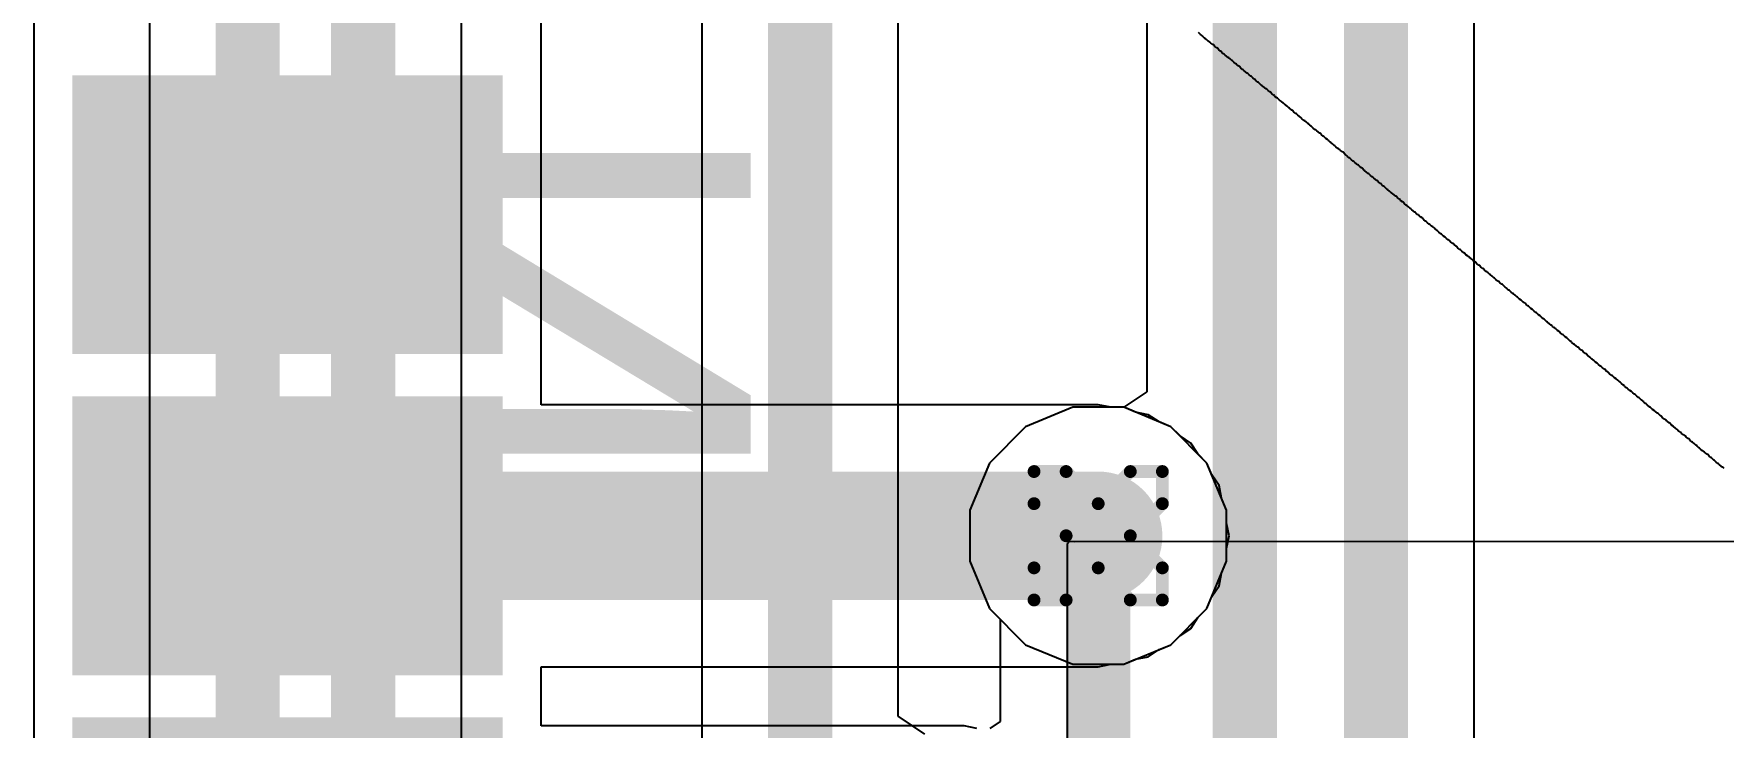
# Model space of a CAD drawing. Header units: inches. Extents: x -13 to 366, y -4 to 120.
# Drawn here: x 12.22 to 18.91, y 31.77 to 34.51 of the extents above; entities that cross this region are included whole.
import ezdxf

# ---------------------------------------------------------------- set-up
doc = ezdxf.new("R2010")
doc.units = ezdxf.units.IN
for name, color, linetype in [('Bottom Layer', 5, 'Continuous'), ('Bottom Overlay', 54, 'Continuous'), ('Drill Drawing', 1, 'Continuous'), ('GND', 16, 'Continuous'), ('POWER', 76, 'Continuous'), ('Top Layer', 1, 'Continuous'), ('Top Paste', 8, 'Continuous'), ('Top Solder', 216, 'Continuous'), ('Via Holes', 16, 'Continuous')]:
    doc.layers.add(name, color=color, linetype=linetype)
doc.styles.add('Arial', font='', dxfattribs={"height": 0.2})
doc.styles.get('Arial').set_extended_font_data('Arial')

# ---------------------------------------------------------------- blocks, each defined once
blk = doc.blocks.new('41_SMD_M______12')
at = {"layer": 'Top Layer'}
for points in [[(-6.16, -9.63), (-6.16, -8.13), (-5.26, -8.13), (-5.26, -9.63)], [(-4.89, -9.63), (-4.89, -8.13), (-3.99, -8.13), (-3.99, -9.63)]]:
    blk.add_hatch(color=1, dxfattribs=at).paths.add_polyline_path(points)
at = {"layer": 'Top Paste'}
for points in [[(-6.16, -9.63), (-6.16, -8.13), (-5.26, -8.13), (-5.26, -9.63)], [(-4.89, -9.63), (-4.89, -8.13), (-3.99, -8.13), (-3.99, -9.63)]]:
    blk.add_hatch(color=8, dxfattribs=at).paths.add_polyline_path(points)
at = {"layer": 'Top Solder'}
for points in [[(-6.2616, -9.7316), (-6.2616, -8.0284), (-5.1584, -8.0284), (-5.1584, -9.7316)], [(-4.9916, -9.7316), (-4.9916, -8.0284), (-3.8884, -8.0284), (-3.8884, -9.7316)], [(-3.7216, -9.7316), (-3.7216, -8.0284), (-2.6184, -8.0284), (-2.6184, -9.7316)]]:
    blk.add_hatch(color=216, dxfattribs=at).paths.add_polyline_path(points)

msp = doc.modelspace()

# ---------------------------------------------------------------- hatches: boundary and pattern name
at = {"layer": 'Bottom Layer'}
h = msp.add_hatch(color=5, dxfattribs=at)
edge = h.paths.add_edge_path()
edge.add_arc((16.4376, 32.527), 0.254, 0, 360)
at = {"layer": 'GND'}
h = msp.add_hatch(color=16, dxfattribs=at)
edge = h.paths.add_edge_path()
edge.add_arc((16.4376, 32.527), 0.254, 0, 360)
at = {"layer": 'POWER'}
h = msp.add_hatch(color=76, dxfattribs=at)
edge = h.paths.add_edge_path()
edge.add_arc((16.4376, 32.527), 0.254, 0, 360)
at = {"layer": 'Top Layer'}
h = msp.add_hatch(color=1, dxfattribs=at)
edge = h.paths.add_edge_path()
edge.add_arc((16.4376, 32.527), 0.254, 0, 360)
at = {"layer": 'Via Holes'}
h = msp.add_hatch(color=7, dxfattribs=at)
edge = h.paths.add_edge_path()
edge.add_arc((16.4376, 32.527), 0.127, 0, 360)

# ---------------------------------------------------------------- linework, layer by layer
at = {"layer": 'Bottom Layer'}
for p, q in [((12.6824, 36.5295), (12.6824, 26.4533)), ((13.9166, 21.609), (13.9166, 36.0573)), ((14.869, 36.0046), (14.869, 27.7034)), ((15.6459, 31.8129), (15.6459, 35.8437)), ((16.6295, 35.2872), (16.6295, 33.0958)), ((17.9254, 28.1712), (17.9254, 35.0921)), ((16.6295, 33.0958), (16.5386, 33.035)), ((16.3365, 33.035), (16.1498, 32.9577)), ((16.5386, 33.035), (16.3365, 33.035)), ((16.1498, 32.9577), (16.0069, 32.8148)), ((16.0069, 32.8148), (15.9296, 32.628)), ((15.9296, 32.628), (15.9296, 32.426)), ((15.9296, 32.426), (16.0069, 32.2392)), ((16.0069, 32.2392), (16.0491, 32.197)), ((16.0491, 32.197), (16.0491, 31.7923)), ((15.7515, 31.7424), (15.6459, 31.8129)), ((16.0491, 31.7923), (16.0083, 31.765))]:
    msp.add_line(p, q, dxfattribs=at)
for points in [[(13.0709, 21.8298, 0.254, 0.254, 0), (13.0709, 36.5295, 0.254, 0.254, 0)], [(13.5281, 21.609, 0.254, 0.254, 0), (13.5281, 36.2182, 0.254, 0.254, 0)], [(15.2575, 27.7034, 0.254, 0.254, 0), (15.2575, 36.0046, 0.254, 0.254, 0)], [(17.018, 27.8826, 0.254, 0.254, 0), (17.018, 35.6171, 0.254, 0.254, 0)], [(17.5369, 28.0103, 0.254, 0.254, 0), (17.5369, 35.253, 0.254, 0.254, 0)], [(16.4376, 27.8165, 0.254, 0.254, 0), (16.4376, 32.527, 0.254, 0.254, 0)]]:
    msp.add_lwpolyline(points, format="xyseb", dxfattribs=at)
msp.add_lwpolyline([(16.3741, 32.527, 0.127, 0.127, 1), (16.5011, 32.527, 0.127, 0.127, 1)], format="xyseb", close=True, dxfattribs=at)
at = {"layer": 'Bottom Overlay'}
for p, q in [((16.8425, 34.509), (16.834, 34.5175)), ((16.8502, 34.5038), (16.8425, 34.509)), ((16.8515, 34.5012), (16.8502, 34.5038)), ((16.8587, 34.4954), (16.8515, 34.5012)), ((16.8613, 34.4941), (16.8587, 34.4954)), ((16.8658, 34.4895), (16.8613, 34.4941)), ((16.873, 34.4837), (16.8658, 34.4895)), ((16.8756, 34.4824), (16.873, 34.4837)), ((16.8782, 34.4798), (16.8756, 34.4824)), ((16.8808, 34.4785), (16.8782, 34.4798)), ((16.884, 34.4753), (16.8808, 34.4785)), ((16.8911, 34.4694), (16.884, 34.4753)), ((16.8937, 34.4681), (16.8911, 34.4694)), ((16.8996, 34.4623), (16.8937, 34.4681)), ((16.9067, 34.4564), (16.8996, 34.4623)), ((16.9093, 34.4551), (16.9067, 34.4564)), ((16.9152, 34.4493), (16.9093, 34.4551)), ((16.9223, 34.4434), (16.9152, 34.4493)), ((16.9249, 34.4422), (16.9223, 34.4434)), ((16.9268, 34.4389), (16.9249, 34.4422)), ((16.934, 34.4331), (16.9268, 34.4389)), ((16.9366, 34.4318), (16.934, 34.4331)), ((16.9405, 34.4279), (16.9366, 34.4318)), ((16.9522, 34.4188), (16.9405, 34.4279)), ((16.9548, 34.4175), (16.9522, 34.4188)), ((16.9593, 34.4129), (16.9548, 34.4175)), ((16.9664, 34.4071), (16.9593, 34.4129)), ((16.969, 34.4058), (16.9664, 34.4071)), ((16.9749, 34.4), (16.969, 34.4058)), ((16.982, 34.3941), (16.9749, 34.4)), ((16.9846, 34.3928), (16.982, 34.3941)), ((16.9879, 34.3896), (16.9846, 34.3928)), ((16.9892, 34.387), (16.9879, 34.3896)), ((16.9937, 34.3837), (16.9892, 34.387)), ((16.9963, 34.3824), (16.9937, 34.3837)), ((17.0021, 34.3766), (16.9963, 34.3824)), ((17.0093, 34.3707), (17.0021, 34.3766)), ((17.0119, 34.3694), (17.0093, 34.3707)), ((17.0158, 34.3655), (17.0119, 34.3694)), ((17.0275, 34.3565), (17.0158, 34.3655)), ((17.0301, 34.3552), (17.0275, 34.3565)), ((17.0346, 34.3506), (17.0301, 34.3552)), ((17.0417, 34.3448), (17.0346, 34.3506)), ((17.0443, 34.3435), (17.0417, 34.3448)), ((17.0502, 34.3376), (17.0443, 34.3435)), ((17.0573, 34.3318), (17.0502, 34.3376)), ((17.0599, 34.3305), (17.0573, 34.3318)), ((17.0619, 34.3285), (17.0599, 34.3305)), ((17.0632, 34.326), (17.0619, 34.3285)), ((17.069, 34.3214), (17.0632, 34.326)), ((17.0716, 34.3201), (17.069, 34.3214)), ((17.0774, 34.3143), (17.0716, 34.3201)), ((17.0846, 34.3084), (17.0774, 34.3143)), ((17.0872, 34.3071), (17.0846, 34.3084)), ((17.0911, 34.3032), (17.0872, 34.3071)), ((17.1028, 34.2941), (17.0911, 34.3032)), ((17.1054, 34.2928), (17.1028, 34.2941)), ((17.1099, 34.2883), (17.1054, 34.2928)), ((17.117, 34.2825), (17.1099, 34.2883)), ((17.1196, 34.2812), (17.117, 34.2825)), ((17.1255, 34.2753), (17.1196, 34.2812)), ((17.1326, 34.2695), (17.1255, 34.2753)), ((17.1352, 34.2682), (17.1326, 34.2695)), ((17.1372, 34.2662), (17.1352, 34.2682)), ((17.1385, 34.2636), (17.1372, 34.2662)), ((17.1443, 34.2591), (17.1385, 34.2636)), ((17.1469, 34.2578), (17.1443, 34.2591)), ((17.1553, 34.2493), (17.1469, 34.2578)), ((17.1631, 34.2442), (17.1553, 34.2493)), ((17.1709, 34.2377), (17.1631, 34.2442)), ((17.1781, 34.2318), (17.1709, 34.2377)), ((17.1807, 34.2305), (17.1781, 34.2318)), ((17.1852, 34.226), (17.1807, 34.2305)), ((17.1924, 34.2201), (17.1852, 34.226)), ((17.1949, 34.2188), (17.1924, 34.2201)), ((17.204, 34.2098), (17.1949, 34.2188)), ((17.2066, 34.2085), (17.204, 34.2098)), ((17.2125, 34.2026), (17.2066, 34.2085)), ((17.2196, 34.1968), (17.2125, 34.2026)), ((17.2222, 34.1955), (17.2196, 34.1968)), ((17.2274, 34.1903), (17.2222, 34.1955)), ((17.2391, 34.1812), (17.2274, 34.1903)), ((17.2436, 34.1779), (17.2391, 34.1812)), ((17.2449, 34.1753), (17.2436, 34.1779)), ((17.2534, 34.1695), (17.2449, 34.1753)), ((17.256, 34.1682), (17.2534, 34.1695)), ((17.2605, 34.1637), (17.256, 34.1682)), ((17.2677, 34.1578), (17.2605, 34.1637)), ((17.2702, 34.1565), (17.2677, 34.1578)), ((17.2748, 34.152), (17.2702, 34.1565)), ((17.2761, 34.1494), (17.2748, 34.152)), ((17.2793, 34.1474), (17.2761, 34.1494)), ((17.2819, 34.1461), (17.2793, 34.1474)), ((17.2891, 34.139), (17.2819, 34.1461)), ((17.2962, 34.1331), (17.2891, 34.139)), ((17.2988, 34.1319), (17.2962, 34.1331)), ((17.3027, 34.128), (17.2988, 34.1319)), ((17.3144, 34.1189), (17.3027, 34.128)), ((17.317, 34.1176), (17.3144, 34.1189)), ((17.3215, 34.113), (17.317, 34.1176)), ((17.3287, 34.1072), (17.3215, 34.113)), ((17.3313, 34.1059), (17.3287, 34.1072)), ((17.3391, 34.0981), (17.3313, 34.1059)), ((17.3456, 34.0942), (17.3391, 34.0981)), ((17.3488, 34.091), (17.3456, 34.0942)), ((17.3501, 34.0884), (17.3488, 34.091)), ((17.3559, 34.0838), (17.3501, 34.0884)), ((17.3585, 34.0825), (17.3559, 34.0838)), ((17.3644, 34.0767), (17.3585, 34.0825)), ((17.3715, 34.0708), (17.3644, 34.0767)), ((17.3741, 34.0695), (17.3715, 34.0708)), ((17.3787, 34.065), (17.3741, 34.0695)), ((17.3858, 34.0591), (17.3787, 34.065)), ((17.3884, 34.0578), (17.3858, 34.0591)), ((17.391, 34.0553), (17.3884, 34.0578)), ((17.3936, 34.054), (17.391, 34.0553)), ((17.3968, 34.0507), (17.3936, 34.054)), ((17.404, 34.0449), (17.3968, 34.0507)), ((17.4066, 34.0436), (17.404, 34.0449)), ((17.415, 34.0351), (17.4066, 34.0436)), ((17.4228, 34.0299), (17.415, 34.0351)), ((17.4241, 34.0273), (17.4228, 34.0299)), ((17.4312, 34.0215), (17.4241, 34.0273)), ((17.4338, 34.0202), (17.4312, 34.0215)), ((17.4397, 34.0144), (17.4338, 34.0202)), ((17.4468, 34.0085), (17.4397, 34.0144)), ((17.4494, 34.0072), (17.4468, 34.0085)), ((17.4533, 34.0033), (17.4494, 34.0072)), ((17.465, 33.9942), (17.4533, 34.0033)), ((17.4676, 33.9929), (17.465, 33.9942)), ((17.4721, 33.9884), (17.4676, 33.9929)), ((17.4793, 33.9825), (17.4721, 33.9884)), ((17.4819, 33.9812), (17.4793, 33.9825)), ((17.491, 33.9722), (17.4819, 33.9812)), ((17.4936, 33.9709), (17.491, 33.9722)), ((17.4994, 33.965), (17.4936, 33.9709)), ((17.5065, 33.9592), (17.4994, 33.965)), ((17.5091, 33.9579), (17.5065, 33.9592)), ((17.515, 33.952), (17.5091, 33.9579)), ((17.5221, 33.9462), (17.515, 33.952)), ((17.5247, 33.9449), (17.5221, 33.9462)), ((17.5286, 33.941), (17.5247, 33.9449)), ((17.5403, 33.9319), (17.5286, 33.941)), ((17.5429, 33.9306), (17.5403, 33.9319)), ((17.5474, 33.9261), (17.5429, 33.9306)), ((17.5546, 33.9202), (17.5474, 33.9261)), ((17.5572, 33.9189), (17.5546, 33.9202)), ((17.5604, 33.9157), (17.5572, 33.9189)), ((17.5617, 33.9131), (17.5604, 33.9157)), ((17.5663, 33.9098), (17.5617, 33.9131)), ((17.5689, 33.9085), (17.5663, 33.9098)), ((17.5747, 33.9027), (17.5689, 33.9085)), ((17.5818, 33.8969), (17.5747, 33.9027)), ((17.5844, 33.8956), (17.5818, 33.8969)), ((17.5903, 33.8897), (17.5844, 33.8956)), ((17.5974, 33.8839), (17.5903, 33.8897)), ((17.6, 33.8826), (17.5974, 33.8839)), ((17.6039, 33.8787), (17.6, 33.8826)), ((17.6156, 33.8696), (17.6039, 33.8787)), ((17.6182, 33.8683), (17.6156, 33.8696)), ((17.6227, 33.8637), (17.6182, 33.8683)), ((17.6299, 33.8579), (17.6227, 33.8637)), ((17.6325, 33.8566), (17.6299, 33.8579)), ((17.6344, 33.8547), (17.6325, 33.8566)), ((17.6357, 33.8521), (17.6344, 33.8547)), ((17.6416, 33.8475), (17.6357, 33.8521)), ((17.6442, 33.8462), (17.6416, 33.8475)), ((17.65, 33.8404), (17.6442, 33.8462)), ((17.6572, 33.8345), (17.65, 33.8404)), ((17.6597, 33.8332), (17.6572, 33.8345)), ((17.6656, 33.8274), (17.6597, 33.8332)), ((17.6727, 33.8216), (17.6656, 33.8274)), ((17.6753, 33.8203), (17.6727, 33.8216)), ((17.6792, 33.8164), (17.6753, 33.8203)), ((17.6909, 33.8073), (17.6792, 33.8164)), ((17.6935, 33.806), (17.6909, 33.8073)), ((17.6967, 33.8027), (17.6935, 33.806)), ((17.698, 33.8001), (17.6967, 33.8027)), ((17.7013, 33.7982), (17.698, 33.8001)), ((17.7039, 33.7969), (17.7013, 33.7982)), ((17.7065, 33.7943), (17.7039, 33.7969)), ((17.7091, 33.793), (17.7065, 33.7943)), ((17.7097, 33.791), (17.7091, 33.793)), ((17.713, 33.7878), (17.7097, 33.791)), ((17.7195, 33.7839), (17.713, 33.7878)), ((17.7266, 33.7768), (17.7195, 33.7839)), ((17.7337, 33.7709), (17.7266, 33.7768)), ((17.7363, 33.7696), (17.7337, 33.7709)), ((17.7409, 33.7651), (17.7363, 33.7696)), ((17.748, 33.7592), (17.7409, 33.7651)), ((17.7506, 33.7579), (17.748, 33.7592)), ((17.7571, 33.7514), (17.7506, 33.7579)), ((17.7597, 33.7501), (17.7571, 33.7514)), ((17.7617, 33.7482), (17.7597, 33.7501)), ((17.7695, 33.743), (17.7617, 33.7482)), ((17.7727, 33.7385), (17.7695, 33.743)), ((17.7753, 33.7372), (17.7727, 33.7385)), ((17.7779, 33.7346), (17.7753, 33.7372)), ((17.7805, 33.7333), (17.7779, 33.7346)), ((17.7863, 33.7274), (17.7805, 33.7333)), ((17.7935, 33.7216), (17.7863, 33.7274)), ((17.7961, 33.7203), (17.7935, 33.7216)), ((17.8039, 33.7125), (17.7961, 33.7203)), ((17.8104, 33.7086), (17.8039, 33.7125)), ((17.8162, 33.7028), (17.8104, 33.7086)), ((17.8233, 33.6969), (17.8162, 33.7028)), ((17.8259, 33.6956), (17.8233, 33.6969)), ((17.8285, 33.693), (17.8259, 33.6956)), ((17.8311, 33.6917), (17.8285, 33.693)), ((17.8318, 33.6898), (17.8311, 33.6917)), ((17.8415, 33.6826), (17.8318, 33.6898)), ((17.8441, 33.6813), (17.8415, 33.6826)), ((17.848, 33.6761), (17.8441, 33.6813)), ((17.8506, 33.6748), (17.848, 33.6761)), ((17.8532, 33.6722), (17.8506, 33.6748)), ((17.8558, 33.6709), (17.8532, 33.6722)), ((17.8616, 33.6651), (17.8558, 33.6709)), ((17.8688, 33.6593), (17.8616, 33.6651)), ((17.8714, 33.658), (17.8688, 33.6593)), ((17.8772, 33.6521), (17.8714, 33.658)), ((17.8844, 33.6463), (17.8772, 33.6521)), ((17.887, 33.645), (17.8844, 33.6463)), ((17.8934, 33.6385), (17.887, 33.645)), ((17.8999, 33.6346), (17.8934, 33.6385)), ((17.9025, 33.632), (17.8999, 33.6346)), ((17.9051, 33.6307), (17.9025, 33.632)), ((17.9071, 33.6288), (17.9051, 33.6307)), ((17.9084, 33.6262), (17.9071, 33.6288)), ((17.9103, 33.6255), (17.9084, 33.6262)), ((17.9123, 33.6236), (17.9103, 33.6255)), ((17.9201, 33.6184), (17.9123, 33.6236)), ((17.9214, 33.6158), (17.9201, 33.6184)), ((17.9285, 33.6099), (17.9214, 33.6158)), ((17.9311, 33.6086), (17.9285, 33.6099)), ((17.9369, 33.6028), (17.9311, 33.6086)), ((17.9441, 33.5969), (17.9369, 33.6028)), ((17.9467, 33.5956), (17.9441, 33.5969)), ((17.9525, 33.5898), (17.9467, 33.5956)), ((17.9597, 33.584), (17.9525, 33.5898)), ((17.9623, 33.5827), (17.9597, 33.584)), ((17.9668, 33.5781), (17.9623, 33.5827)), ((17.9739, 33.5723), (17.9668, 33.5781)), ((17.9765, 33.571), (17.9739, 33.5723)), ((17.9791, 33.5684), (17.9765, 33.571)), ((17.9817, 33.5671), (17.9791, 33.5684)), ((17.9824, 33.5651), (17.9817, 33.5671)), ((17.9882, 33.5606), (17.9824, 33.5651)), ((17.9908, 33.5593), (17.9882, 33.5606)), ((17.9967, 33.5535), (17.9908, 33.5593)), ((18.0038, 33.5476), (17.9967, 33.5535)), ((18.0064, 33.5463), (18.0038, 33.5476)), ((18.0122, 33.5405), (18.0064, 33.5463)), ((18.0194, 33.5346), (18.0122, 33.5405)), ((18.022, 33.5333), (18.0194, 33.5346)), ((18.0278, 33.5275), (18.022, 33.5333)), ((18.035, 33.5216), (18.0278, 33.5275)), ((18.0376, 33.5203), (18.035, 33.5216)), ((18.044, 33.5139), (18.0376, 33.5203)), ((18.0486, 33.5106), (18.044, 33.5139)), ((18.0564, 33.5054), (18.0486, 33.5106)), ((18.0577, 33.5028), (18.0564, 33.5054)), ((18.0635, 33.4983), (18.0577, 33.5028)), ((18.0661, 33.497), (18.0635, 33.4983)), ((18.072, 33.4911), (18.0661, 33.497)), ((18.0791, 33.4853), (18.072, 33.4911)), ((18.0817, 33.484), (18.0791, 33.4853)), ((18.0875, 33.4781), (18.0817, 33.484)), ((18.0947, 33.4723), (18.0875, 33.4781)), ((18.0973, 33.471), (18.0947, 33.4723)), ((18.1051, 33.4632), (18.0973, 33.471)), ((18.1116, 33.4593), (18.1051, 33.4632)), ((18.1194, 33.4515), (18.1116, 33.4593)), ((18.1219, 33.4502), (18.1194, 33.4515)), ((18.1245, 33.4476), (18.1219, 33.4502)), ((18.1271, 33.4463), (18.1245, 33.4476)), ((18.1317, 33.4418), (18.1271, 33.4463)), ((18.1388, 33.436), (18.1317, 33.4418)), ((18.1414, 33.4347), (18.1388, 33.436)), ((18.1505, 33.4256), (18.1414, 33.4347)), ((18.157, 33.4217), (18.1505, 33.4256)), ((18.1628, 33.4158), (18.157, 33.4217)), ((18.17, 33.41), (18.1628, 33.4158)), ((18.1726, 33.4087), (18.17, 33.41)), ((18.1804, 33.4009), (18.1726, 33.4087)), ((18.1869, 33.397), (18.1804, 33.4009)), ((18.1927, 33.3912), (18.1869, 33.397)), ((18.1998, 33.3853), (18.1927, 33.3912)), ((18.2024, 33.384), (18.1998, 33.3853)), ((18.207, 33.3795), (18.2024, 33.384)), ((18.2141, 33.3736), (18.207, 33.3795)), ((18.2167, 33.3723), (18.2141, 33.3736)), ((18.2239, 33.3652), (18.2167, 33.3723)), ((18.231, 33.3594), (18.2239, 33.3652)), ((18.2336, 33.3581), (18.231, 33.3594)), ((18.2356, 33.3561), (18.2336, 33.3581)), ((18.2368, 33.3535), (18.2356, 33.3561)), ((18.2414, 33.3503), (18.2368, 33.3535)), ((18.244, 33.349), (18.2414, 33.3503)), ((18.2466, 33.3464), (18.244, 33.349)), ((18.2492, 33.3451), (18.2466, 33.3464)), ((18.2557, 33.3386), (18.2492, 33.3451)), ((18.2622, 33.3347), (18.2557, 33.3386)), ((18.268, 33.3288), (18.2622, 33.3347)), ((18.2752, 33.323), (18.268, 33.3288)), ((18.2777, 33.3217), (18.2752, 33.323)), ((18.2855, 33.3139), (18.2777, 33.3217)), ((18.292, 33.31), (18.2855, 33.3139)), ((18.2992, 33.3029), (18.292, 33.31)), ((18.3063, 33.297), (18.2992, 33.3029)), ((18.3089, 33.2957), (18.3063, 33.297)), ((18.3109, 33.2938), (18.3089, 33.2957)), ((18.3122, 33.2912), (18.3109, 33.2938)), ((18.3206, 33.2853), (18.3122, 33.2912)), ((18.3232, 33.284), (18.3206, 33.2853)), ((18.329, 33.2782), (18.3232, 33.284)), ((18.3362, 33.2724), (18.329, 33.2782)), ((18.3388, 33.2711), (18.3362, 33.2724)), ((18.3433, 33.2665), (18.3388, 33.2711)), ((18.3505, 33.2607), (18.3433, 33.2665)), ((18.353, 33.2594), (18.3505, 33.2607)), ((18.3589, 33.2535), (18.353, 33.2594)), ((18.366, 33.2477), (18.3589, 33.2535)), ((18.3686, 33.2464), (18.366, 33.2477)), ((18.3777, 33.2373), (18.3686, 33.2464)), ((18.3803, 33.236), (18.3777, 33.2373)), ((18.3829, 33.2334), (18.3803, 33.236)), ((18.3855, 33.2321), (18.3829, 33.2334)), ((18.3862, 33.2302), (18.3855, 33.2321)), ((18.392, 33.2256), (18.3862, 33.2302)), ((18.3946, 33.2243), (18.392, 33.2256)), ((18.3972, 33.2217), (18.3946, 33.2243)), ((18.3998, 33.2204), (18.3972, 33.2217)), ((18.4063, 33.2139), (18.3998, 33.2204)), ((18.4128, 33.21), (18.4063, 33.2139)), ((18.4186, 33.2042), (18.4128, 33.21)), ((18.4258, 33.1984), (18.4186, 33.2042)), ((18.4284, 33.1971), (18.4258, 33.1984)), ((18.4342, 33.1912), (18.4284, 33.1971)), ((18.4413, 33.1854), (18.4342, 33.1912)), ((18.4439, 33.1841), (18.4413, 33.1854)), ((18.4472, 33.1808), (18.4439, 33.1841)), ((18.4485, 33.1782), (18.4472, 33.1808)), ((18.453, 33.175), (18.4485, 33.1782)), ((18.4556, 33.1737), (18.453, 33.175)), ((18.4582, 33.1711), (18.4556, 33.1737)), ((18.4608, 33.1698), (18.4582, 33.1711)), ((18.4615, 33.1678), (18.4608, 33.1698)), ((18.4712, 33.1607), (18.4615, 33.1678)), ((18.4738, 33.1594), (18.4712, 33.1607)), ((18.4816, 33.1516), (18.4738, 33.1594)), ((18.4881, 33.1477), (18.4816, 33.1516)), ((18.4939, 33.1419), (18.4881, 33.1477)), ((18.5011, 33.136), (18.4939, 33.1419)), ((18.5037, 33.1347), (18.5011, 33.136)), ((18.5095, 33.1289), (18.5037, 33.1347)), ((18.5166, 33.1231), (18.5095, 33.1289)), ((18.5192, 33.1218), (18.5166, 33.1231)), ((18.5212, 33.1198), (18.5192, 33.1218)), ((18.5225, 33.1172), (18.5212, 33.1198)), ((18.5283, 33.1127), (18.5225, 33.1172)), ((18.5309, 33.1114), (18.5283, 33.1127)), ((18.5355, 33.1068), (18.5309, 33.1114)), ((18.5426, 33.101), (18.5355, 33.1068)), ((18.5491, 33.0971), (18.5426, 33.101)), ((18.5536, 33.0925), (18.5491, 33.0971)), ((18.5608, 33.0867), (18.5536, 33.0925)), ((18.5634, 33.0854), (18.5608, 33.0867)), ((18.5692, 33.0796), (18.5634, 33.0854)), ((18.5764, 33.0737), (18.5692, 33.0796)), ((18.579, 33.0724), (18.5764, 33.0737)), ((18.588, 33.0633), (18.579, 33.0724)), ((18.5906, 33.062), (18.588, 33.0633)), ((18.5945, 33.0581), (18.5906, 33.062)), ((18.5971, 33.0568), (18.5945, 33.0581)), ((18.5978, 33.0549), (18.5971, 33.0568)), ((18.6036, 33.0504), (18.5978, 33.0549)), ((18.6062, 33.0491), (18.6036, 33.0504)), ((18.6101, 33.0452), (18.6062, 33.0491)), ((18.6218, 33.0361), (18.6101, 33.0452)), ((18.6244, 33.0348), (18.6218, 33.0361)), ((18.6322, 33.027), (18.6244, 33.0348)), ((18.6387, 33.0231), (18.6322, 33.027)), ((18.6445, 33.0172), (18.6387, 33.0231)), ((18.6517, 33.0114), (18.6445, 33.0172)), ((18.6543, 33.0101), (18.6517, 33.0114)), ((18.6633, 33.001), (18.6543, 33.0101)), ((18.6659, 32.9997), (18.6633, 33.001)), ((18.6718, 32.9939), (18.6659, 32.9997)), ((18.6789, 32.988), (18.6718, 32.9939)), ((18.6815, 32.9867), (18.6789, 32.988)), ((18.6841, 32.9841), (18.6815, 32.9867)), ((18.6867, 32.9828), (18.6841, 32.9841)), ((18.6874, 32.9809), (18.6867, 32.9828)), ((18.69, 32.9796), (18.6874, 32.9809)), ((18.6971, 32.9737), (18.69, 32.9796)), ((18.6997, 32.9725), (18.6971, 32.9737)), ((18.7075, 32.9647), (18.6997, 32.9725)), ((18.714, 32.9608), (18.7075, 32.9647)), ((18.7237, 32.951), (18.714, 32.9608)), ((18.7315, 32.9458), (18.7237, 32.951)), ((18.7348, 32.9413), (18.7315, 32.9458)), ((18.7374, 32.94), (18.7348, 32.9413)), ((18.7399, 32.9374), (18.7374, 32.94)), ((18.7425, 32.9361), (18.7399, 32.9374)), ((18.7471, 32.9316), (18.7425, 32.9361)), ((18.7542, 32.9257), (18.7471, 32.9316)), ((18.7568, 32.9244), (18.7542, 32.9257)), ((18.7594, 32.9218), (18.7568, 32.9244)), ((18.762, 32.9205), (18.7594, 32.9218)), ((18.7653, 32.9173), (18.762, 32.9205)), ((18.7724, 32.9114), (18.7653, 32.9173)), ((18.775, 32.9101), (18.7724, 32.9114)), ((18.7808, 32.9043), (18.775, 32.9101)), ((18.788, 32.8984), (18.7808, 32.9043)), ((18.7906, 32.8971), (18.788, 32.8984)), ((18.7964, 32.8913), (18.7906, 32.8971)), ((18.8036, 32.8855), (18.7964, 32.8913)), ((18.8062, 32.8842), (18.8036, 32.8855)), ((18.8081, 32.8822), (18.8062, 32.8842)), ((18.8094, 32.8796), (18.8081, 32.8822)), ((18.8153, 32.8751), (18.8094, 32.8796)), ((18.8178, 32.8738), (18.8153, 32.8751)), ((18.8224, 32.8692), (18.8178, 32.8738)), ((18.8295, 32.8634), (18.8224, 32.8692)), ((18.8321, 32.8621), (18.8295, 32.8634)), ((18.8347, 32.8595), (18.8321, 32.8621)), ((18.8373, 32.8582), (18.8347, 32.8595)), ((18.8406, 32.855), (18.8373, 32.8582)), ((18.8477, 32.8491), (18.8406, 32.855)), ((18.8503, 32.8478), (18.8477, 32.8491)), ((18.8561, 32.842), (18.8503, 32.8478)), ((18.8633, 32.8361), (18.8561, 32.842)), ((18.8659, 32.8348), (18.8633, 32.8361)), ((18.875, 32.8257), (18.8659, 32.8348)), ((18.8776, 32.8244), (18.875, 32.8257)), ((18.8834, 32.8186), (18.8776, 32.8244)), ((18.8906, 32.8128), (18.8834, 32.8186)), ((18.8932, 32.8115), (18.8906, 32.8128)), ((18.897, 32.8076), (18.8932, 32.8115)), ((18.9087, 32.7985), (18.897, 32.8076)), ((18.9113, 32.7972), (18.9087, 32.7985)), ((18.9159, 32.7926), (18.9113, 32.7972)), ((16.3173, 32.4986), (16.3205, 32.5031)), ((16.3205, 32.5031), (16.3264, 32.5051)), ((16.3264, 32.5051), (16.3426, 32.5044)), ((16.3426, 32.5044), (19.2385, 32.5051)), ((16.316, 32.4921), (16.3173, 32.4986)), ((16.3166, 31.0009), (16.316, 32.4921))]:
    msp.add_line(p, q, dxfattribs=at)
at = {"layer": 'Drill Drawing'}
for points in [[(16.1836, 32.654, 0.0508, 0.0508, 0), (16.1836, 32.781, 0.0508, 0.0508, 0)], [(16.1836, 32.781, 0.0508, 0.0508, 0), (16.3106, 32.781, 0.0508, 0.0508, 0)], [(16.3106, 32.781, 0.0508, 0.0508, 0), (16.4376, 32.654, 0.0508, 0.0508, 0)], [(16.4376, 32.654, 0.0508, 0.0508, 0), (16.5646, 32.781, 0.0508, 0.0508, 0)], [(16.5646, 32.781, 0.0508, 0.0508, 0), (16.6916, 32.781, 0.0508, 0.0508, 0)], [(16.6916, 32.654, 0.0508, 0.0508, 0), (16.6916, 32.781, 0.0508, 0.0508, 0)], [(16.1836, 32.654, 0.0508, 0.0508, 0), (16.3106, 32.527, 0.0508, 0.0508, 0)], [(16.5646, 32.527, 0.0508, 0.0508, 0), (16.6916, 32.654, 0.0508, 0.0508, 0)], [(16.1836, 32.4, 0.0508, 0.0508, 0), (16.3106, 32.527, 0.0508, 0.0508, 0)], [(16.5646, 32.527, 0.0508, 0.0508, 0), (16.6916, 32.4, 0.0508, 0.0508, 0)], [(16.1836, 32.273, 0.0508, 0.0508, 0), (16.1836, 32.4, 0.0508, 0.0508, 0)], [(16.3106, 32.273, 0.0508, 0.0508, 0), (16.4376, 32.4, 0.0508, 0.0508, 0)], [(16.4376, 32.4, 0.0508, 0.0508, 0), (16.5646, 32.273, 0.0508, 0.0508, 0)], [(16.6916, 32.273, 0.0508, 0.0508, 0), (16.6916, 32.4, 0.0508, 0.0508, 0)], [(16.1836, 32.273, 0.0508, 0.0508, 0), (16.3106, 32.273, 0.0508, 0.0508, 0)], [(16.5646, 32.273, 0.0508, 0.0508, 0), (16.6916, 32.273, 0.0508, 0.0508, 0)]]:
    msp.add_lwpolyline(points, format="xyseb", dxfattribs=at)
for points in [[(16.1709, 32.781, 0.0254, 0.0254, 1), (16.1963, 32.781, 0.0254, 0.0254, 1)], [(16.1709, 32.781, 0.0254, 0.0254, 1), (16.1963, 32.781, 0.0254, 0.0254, 1)], [(16.2979, 32.781, 0.0254, 0.0254, 1), (16.3233, 32.781, 0.0254, 0.0254, 1)], [(16.2979, 32.781, 0.0254, 0.0254, 1), (16.3233, 32.781, 0.0254, 0.0254, 1)], [(16.5519, 32.781, 0.0254, 0.0254, 1), (16.5773, 32.781, 0.0254, 0.0254, 1)], [(16.5519, 32.781, 0.0254, 0.0254, 1), (16.5773, 32.781, 0.0254, 0.0254, 1)], [(16.6789, 32.781, 0.0254, 0.0254, 1), (16.7043, 32.781, 0.0254, 0.0254, 1)], [(16.6789, 32.781, 0.0254, 0.0254, 1), (16.7043, 32.781, 0.0254, 0.0254, 1)], [(16.1709, 32.654, 0.0254, 0.0254, 1), (16.1963, 32.654, 0.0254, 0.0254, 1)], [(16.1709, 32.654, 0.0254, 0.0254, 1), (16.1963, 32.654, 0.0254, 0.0254, 1)], [(16.4249, 32.654, 0.0254, 0.0254, 1), (16.4503, 32.654, 0.0254, 0.0254, 1)], [(16.4249, 32.654, 0.0254, 0.0254, 1), (16.4503, 32.654, 0.0254, 0.0254, 1)], [(16.6789, 32.654, 0.0254, 0.0254, 1), (16.7043, 32.654, 0.0254, 0.0254, 1)], [(16.6789, 32.654, 0.0254, 0.0254, 1), (16.7043, 32.654, 0.0254, 0.0254, 1)], [(16.2979, 32.527, 0.0254, 0.0254, 1), (16.3233, 32.527, 0.0254, 0.0254, 1)], [(16.2979, 32.527, 0.0254, 0.0254, 1), (16.3233, 32.527, 0.0254, 0.0254, 1)], [(16.5519, 32.527, 0.0254, 0.0254, 1), (16.5773, 32.527, 0.0254, 0.0254, 1)], [(16.5519, 32.527, 0.0254, 0.0254, 1), (16.5773, 32.527, 0.0254, 0.0254, 1)], [(16.1709, 32.4, 0.0254, 0.0254, 1), (16.1963, 32.4, 0.0254, 0.0254, 1)], [(16.1709, 32.4, 0.0254, 0.0254, 1), (16.1963, 32.4, 0.0254, 0.0254, 1)], [(16.4249, 32.4, 0.0254, 0.0254, 1), (16.4503, 32.4, 0.0254, 0.0254, 1)], [(16.4249, 32.4, 0.0254, 0.0254, 1), (16.4503, 32.4, 0.0254, 0.0254, 1)], [(16.6789, 32.4, 0.0254, 0.0254, 1), (16.7043, 32.4, 0.0254, 0.0254, 1)], [(16.6789, 32.4, 0.0254, 0.0254, 1), (16.7043, 32.4, 0.0254, 0.0254, 1)], [(16.1709, 32.273, 0.0254, 0.0254, 1), (16.1963, 32.273, 0.0254, 0.0254, 1)], [(16.1709, 32.273, 0.0254, 0.0254, 1), (16.1963, 32.273, 0.0254, 0.0254, 1)], [(16.2979, 32.273, 0.0254, 0.0254, 1), (16.3233, 32.273, 0.0254, 0.0254, 1)], [(16.2979, 32.273, 0.0254, 0.0254, 1), (16.3233, 32.273, 0.0254, 0.0254, 1)], [(16.5519, 32.273, 0.0254, 0.0254, 1), (16.5773, 32.273, 0.0254, 0.0254, 1)], [(16.5519, 32.273, 0.0254, 0.0254, 1), (16.5773, 32.273, 0.0254, 0.0254, 1)], [(16.6789, 32.273, 0.0254, 0.0254, 1), (16.7043, 32.273, 0.0254, 0.0254, 1)], [(16.6789, 32.273, 0.0254, 0.0254, 1), (16.7043, 32.273, 0.0254, 0.0254, 1)]]:
    msp.add_lwpolyline(points, format="xyseb", close=True, dxfattribs=at)
at = {"layer": 'GND'}
for p, q in [((16.3365, 33.035), (16.1498, 32.9577)), ((16.5386, 33.035), (16.3365, 33.035)), ((16.7253, 32.9577), (16.5386, 33.035)), ((16.1498, 32.9577), (16.0069, 32.8148)), ((16.8682, 32.8148), (16.7253, 32.9577)), ((16.0069, 32.8148), (15.9296, 32.628)), ((16.9456, 32.628), (16.8682, 32.8148)), ((15.9296, 32.628), (15.9296, 32.426)), ((16.9456, 32.426), (16.9456, 32.628)), ((15.9296, 32.426), (16.0069, 32.2392)), ((16.8682, 32.2392), (16.9456, 32.426)), ((16.0069, 32.2392), (16.1498, 32.0963)), ((16.7253, 32.0963), (16.8682, 32.2392)), ((16.1498, 32.0963), (16.3365, 32.019)), ((16.5386, 32.019), (16.7253, 32.0963)), ((16.3365, 32.019), (16.5386, 32.019))]:
    msp.add_line(p, q, dxfattribs=at)
at = {"layer": 'POWER'}
for p, q in [((16.3365, 33.035), (16.1498, 32.9577)), ((16.5386, 33.035), (16.3365, 33.035)), ((16.7253, 32.9577), (16.5386, 33.035)), ((16.1498, 32.9577), (16.0069, 32.8148)), ((16.8682, 32.8148), (16.7253, 32.9577)), ((16.0069, 32.8148), (15.9296, 32.628)), ((16.9456, 32.628), (16.8682, 32.8148)), ((15.9296, 32.628), (15.9296, 32.426)), ((16.9456, 32.426), (16.9456, 32.628)), ((15.9296, 32.426), (16.0069, 32.2392)), ((16.8682, 32.2392), (16.9456, 32.426)), ((16.0069, 32.2392), (16.1498, 32.0963)), ((16.7253, 32.0963), (16.8682, 32.2392)), ((16.1498, 32.0963), (16.3365, 32.019)), ((16.5386, 32.019), (16.7253, 32.0963)), ((16.3365, 32.019), (16.5386, 32.019))]:
    msp.add_line(p, q, dxfattribs=at)
at = {"layer": 'Top Layer'}
for p, q in [((12.224, 35.771), (12.224, 34.363)), ((14.232, 34.363), (14.232, 35.706)), ((12.224, 34.363), (12.224, 33.093)), ((14.232, 33.045), (14.232, 34.363)), ((12.224, 33.093), (12.224, 31.823)), ((16.4376, 33.045), (14.232, 33.045)), ((16.4876, 33.035), (16.4376, 33.045)), ((16.5386, 33.035), (16.4876, 33.035)), ((16.5857, 33.0155), (16.5386, 33.035)), ((16.6358, 33.0055), (16.5857, 33.0155)), ((16.6782, 32.9772), (16.6358, 33.0055)), ((16.7253, 32.9577), (16.6782, 32.9772)), ((16.7614, 32.9216), (16.7253, 32.9577)), ((16.8038, 32.8932), (16.7614, 32.9216)), ((16.8322, 32.8508), (16.8038, 32.8932)), ((16.8682, 32.8148), (16.8322, 32.8508)), ((16.8877, 32.7676), (16.8682, 32.8148)), ((16.9161, 32.7252), (16.8877, 32.7676)), ((16.926, 32.6752), (16.9161, 32.7252)), ((16.9456, 32.628), (16.926, 32.6752)), ((16.9456, 32.577), (16.9456, 32.628)), ((16.9555, 32.527), (16.9456, 32.577)), ((16.9456, 32.477), (16.9555, 32.527)), ((16.9456, 32.426), (16.9456, 32.477)), ((16.9161, 32.3288), (16.926, 32.3788)), ((16.926, 32.3788), (16.9456, 32.426)), ((16.8877, 32.2864), (16.9161, 32.3288)), ((16.8322, 32.2032), (16.8682, 32.2392)), ((16.8682, 32.2392), (16.8877, 32.2864)), ((16.8038, 32.1608), (16.8322, 32.2032)), ((16.7253, 32.0963), (16.7614, 32.1324)), ((16.7614, 32.1324), (16.8038, 32.1608)), ((16.5386, 32.019), (16.5857, 32.0385)), ((16.5857, 32.0385), (16.6358, 32.0485)), ((16.6358, 32.0485), (16.6782, 32.0768)), ((16.6782, 32.0768), (16.7253, 32.0963)), ((14.232, 31.775), (14.232, 32.009)), ((14.232, 32.009), (16.4376, 32.009)), ((16.4376, 32.009), (16.4876, 32.019)), ((16.4876, 32.019), (16.5386, 32.019)), ((12.224, 31.823), (12.224, 30.505)), ((15.9072, 31.775), (14.232, 31.775)), ((15.9573, 31.765), (15.9072, 31.775))]:
    msp.add_line(p, q, dxfattribs=at)
msp.add_lwpolyline([(13.228, 32.527, 0.508, 0.508, 0), (16.4376, 32.527, 0.508, 0.508, 0)], format="xyseb", dxfattribs=at)
for points in [[(13.101, 32.527, 0.254, 0.254, 1), (13.355, 32.527, 0.254, 0.254, 1)], [(16.3106, 32.527, 0.254, 0.254, 1), (16.5646, 32.527, 0.254, 0.254, 1)]]:
    msp.add_lwpolyline(points, format="xyseb", close=True, dxfattribs=at)

# ---------------------------------------------------------------- block references
at = {"rotation": 270}
msp.add_blockref('41_SMD_M______12', (22.108, 28.087), dxfattribs=at)

# ---------------------------------------------------------------- texts
at = {"layer": 'Bottom Overlay', "style": 'Arial', "text_generation_flag": 2}
msp.add_text('N', height=1.524, rotation=270, dxfattribs=at).set_placement((13.5377, 32.6774))

doc.saveas('drawing.dxf')
